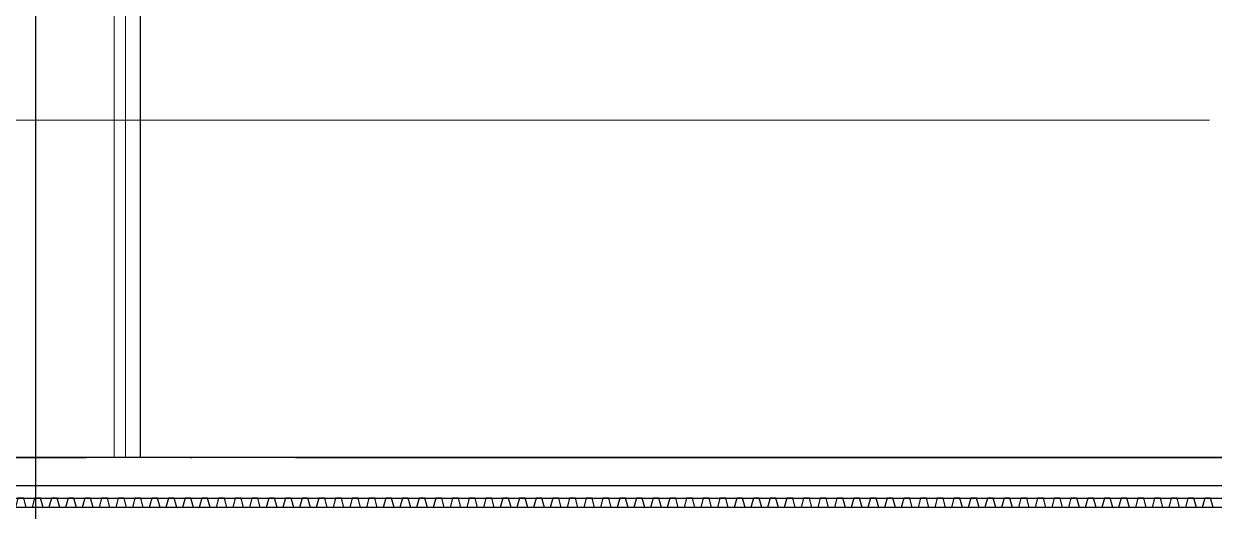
# Model space of a CAD drawing. Header units: millimetres. Extents: x 4754612 to 5801174, y 2368242 to 2777223.
# Drawn here: x 5083606 to 5089303, y 2577492 to 2579826 of the extents above; entities that cross this region are included whole.
import ezdxf

# ---------------------------------------------------------------- set-up
doc = ezdxf.new("R2010")
doc.units = ezdxf.units.MM
doc.header["$LTSCALE"] = 1000
doc.linetypes.add('CEN', pattern=[6.2, 6, -0.1, 0, -0.1])
for name, color, linetype in [('(주)하나기공-LEADER', 7, 'Continuous'), ('A-ELE-8', 8, 'Continuous'), ('A-HAT-251', 251, 'Continuous'), ('A-중심선', 10, 'CEN'), ('CON', 2, 'Continuous'), ('ELE-2', 4, 'Continuous'), ('ELE06', 6, 'Continuous')]:
    doc.layers.add(name, color=color, linetype=linetype)
doc.layers.add('박스', color=6, linetype='Continuous', lineweight=15)

# ---------------------------------------------------------------- blocks, each defined once
blk = doc.blocks.new('*U33')
at = {"layer": 'A-HAT-251'}
for points in [[(118230.6, 0), (118202.6, 0), (118190.6, 45), (118162.6, 45), (118150.6, 0)], [(118310.6, 0), (118282.6, 0), (118270.6, 45), (118242.6, 45), (118230.6, 0)], [(118390.6, 0), (118362.6, 0), (118350.6, 45), (118322.6, 45), (118310.6, 0)], [(118470.6, 0), (118442.6, 0), (118430.6, 45), (118402.6, 45), (118390.6, 0)], [(118550.6, 0), (118522.6, 0), (118510.6, 45), (118482.6, 45), (118470.6, 0)], [(118630.6, 0), (118602.6, 0), (118590.6, 45), (118562.6, 45), (118550.6, 0)], [(118710.6, 0), (118682.6, 0), (118670.6, 45), (118642.6, 45), (118630.6, 0)], [(118790.6, 0), (118762.6, 0), (118750.6, 45), (118722.6, 45), (118710.6, 0)], [(118870.6, 0), (118842.6, 0), (118830.6, 45), (118802.6, 45), (118790.6, 0)], [(118950.6, 0), (118922.6, 0), (118910.6, 45), (118882.6, 45), (118870.6, 0)], [(119030.6, 0), (119002.6, 0), (118990.6, 45), (118962.6, 45), (118950.6, 0)], [(119110.6, 0), (119082.6, 0), (119070.6, 45), (119042.6, 45), (119030.6, 0)], [(119190.6, 0), (119162.6, 0), (119150.6, 45), (119122.6, 45), (119110.6, 0)], [(119270.6, 0), (119242.6, 0), (119230.6, 45), (119202.6, 45), (119190.6, 0)], [(119350.6, 0), (119322.6, 0), (119310.6, 45), (119282.6, 45), (119270.6, 0)], [(119430.6, 0), (119402.6, 0), (119390.6, 45), (119362.6, 45), (119350.6, 0)], [(119510.6, 0), (119482.6, 0), (119470.6, 45), (119442.6, 45), (119430.6, 0)], [(119590.6, 0), (119562.6, 0), (119550.6, 45), (119522.6, 45), (119510.6, 0)], [(119670.6, 0), (119642.6, 0), (119630.6, 45), (119602.6, 45), (119590.6, 0)], [(119750.6, 0), (119722.6, 0), (119710.6, 45), (119682.6, 45), (119670.6, 0)], [(119830.6, 0), (119802.6, 0), (119790.6, 45), (119762.6, 45), (119750.6, 0)], [(119910.6, 0), (119882.6, 0), (119870.6, 45), (119842.6, 45), (119830.6, 0)], [(119990.6, 0), (119962.6, 0), (119950.6, 45), (119922.6, 45), (119910.6, 0)], [(120070.6, 0), (120042.6, 0), (120030.6, 45), (120002.6, 45), (119990.6, 0)], [(120150.6, 0), (120122.6, 0), (120110.6, 45), (120082.6, 45), (120070.6, 0)], [(120230.6, 0), (120202.6, 0), (120190.6, 45), (120162.6, 45), (120150.6, 0)], [(120310.6, 0), (120282.6, 0), (120270.6, 45), (120242.6, 45), (120230.6, 0)], [(120390.6, 0), (120362.6, 0), (120350.6, 45), (120322.6, 45), (120310.6, 0)], [(120470.6, 0), (120442.6, 0), (120430.6, 45), (120402.6, 45), (120390.6, 0)], [(120550.6, 0), (120522.6, 0), (120510.6, 45), (120482.6, 45), (120470.6, 0)], [(120630.6, 0), (120602.6, 0), (120590.6, 45), (120562.6, 45), (120550.6, 0)], [(120710.6, 0), (120682.6, 0), (120670.6, 45), (120642.6, 45), (120630.6, 0)], [(120790.6, 0), (120762.6, 0), (120750.6, 45), (120722.6, 45), (120710.6, 0)], [(120870.6, 0), (120842.6, 0), (120830.6, 45), (120802.6, 45), (120790.6, 0)], [(120950.6, 0), (120922.6, 0), (120910.6, 45), (120882.6, 45), (120870.6, 0)], [(121030.6, 0), (121002.6, 0), (120990.6, 45), (120962.6, 45), (120950.6, 0)], [(121110.6, 0), (121082.6, 0), (121070.6, 45), (121042.6, 45), (121030.6, 0)], [(121190.6, 0), (121162.6, 0), (121150.6, 45), (121122.6, 45), (121110.6, 0)], [(121270.6, 0), (121242.6, 0), (121230.6, 45), (121202.6, 45), (121190.6, 0)], [(121350.6, 0), (121322.6, 0), (121310.6, 45), (121282.6, 45), (121270.6, 0)], [(121430.6, 0), (121402.6, 0), (121390.6, 45), (121362.6, 45), (121350.6, 0)], [(121510.6, 0), (121482.6, 0), (121470.6, 45), (121442.6, 45), (121430.6, 0)], [(121590.6, 0), (121562.6, 0), (121550.6, 45), (121522.6, 45), (121510.6, 0)], [(121670.6, 0), (121642.6, 0), (121630.6, 45), (121602.6, 45), (121590.6, 0)], [(121750.6, 0), (121722.6, 0), (121710.6, 45), (121682.6, 45), (121670.6, 0)], [(121830.6, 0), (121802.6, 0), (121790.6, 45), (121762.6, 45), (121750.6, 0)], [(121910.6, 0), (121882.6, 0), (121870.6, 45), (121842.6, 45), (121830.6, 0)], [(121990.6, 0), (121962.6, 0), (121950.6, 45), (121922.6, 45), (121910.6, 0)], [(122070.6, 0), (122042.6, 0), (122030.6, 45), (122002.6, 45), (121990.6, 0)], [(122150.6, 0), (122122.6, 0), (122110.6, 45), (122082.6, 45), (122070.6, 0)], [(122230.6, 0), (122202.6, 0), (122190.6, 45), (122162.6, 45), (122150.6, 0)], [(122310.6, 0), (122282.6, 0), (122270.6, 45), (122242.6, 45), (122230.6, 0)], [(122390.6, 0), (122362.6, 0), (122350.6, 45), (122322.6, 45), (122310.6, 0)], [(122470.6, 0), (122442.6, 0), (122430.6, 45), (122402.6, 45), (122390.6, 0)], [(122550.6, 0), (122522.6, 0), (122510.6, 45), (122482.6, 45), (122470.6, 0)], [(122630.6, 0), (122602.6, 0), (122590.6, 45), (122562.6, 45), (122550.6, 0)], [(122710.6, 0), (122682.6, 0), (122670.6, 45), (122642.6, 45), (122630.6, 0)], [(122790.6, 0), (122762.6, 0), (122750.6, 45), (122722.6, 45), (122710.6, 0)], [(122870.6, 0), (122842.6, 0), (122830.6, 45), (122802.6, 45), (122790.6, 0)], [(122950.6, 0), (122922.6, 0), (122910.6, 45), (122882.6, 45), (122870.6, 0)], [(123030.6, 0), (123002.6, 0), (122990.6, 45), (122962.6, 45), (122950.6, 0)], [(123110.6, 0), (123082.6, 0), (123070.6, 45), (123042.6, 45), (123030.6, 0)], [(123190.6, 0), (123162.6, 0), (123150.6, 45), (123122.6, 45), (123110.6, 0)], [(123270.6, 0), (123242.6, 0), (123230.6, 45), (123202.6, 45), (123190.6, 0)], [(123350.6, 0), (123322.6, 0), (123310.6, 45), (123282.6, 45), (123270.6, 0)], [(123430.6, 0), (123402.6, 0), (123390.6, 45), (123362.6, 45), (123350.6, 0)], [(123510.6, 0), (123482.6, 0), (123470.6, 45), (123442.6, 45), (123430.6, 0)], [(123590.6, 0), (123562.6, 0), (123550.6, 45), (123522.6, 45), (123510.6, 0)], [(123670.6, 0), (123642.6, 0), (123630.6, 45), (123602.6, 45), (123590.6, 0)], [(123750.6, 0), (123722.6, 0), (123710.6, 45), (123682.6, 45), (123670.6, 0)], [(123830.6, 0), (123802.6, 0), (123790.6, 45), (123762.6, 45), (123750.6, 0)], [(123910.6, 0), (123882.6, 0), (123870.6, 45), (123842.6, 45), (123830.6, 0)]]:
    blk.add_lwpolyline(points, dxfattribs=at)

msp = doc.modelspace()

# ---------------------------------------------------------------- linework, layer by layer
at = {"layer": '(주)하나기공-LEADER', "color": 8, "lineweight": 9}
for p, q in [((5084038.3, 2582874.621), (5084038.3, 2577749.621)), ((5084091.872, 2582874.621), (5084091.872, 2577749.621))]:
    msp.add_line(p, q, dxfattribs=at)
at = {"layer": 'A-ELE-8'}
msp.add_line((5084163.3, 2586649.621), (5084163.3, 2577749.621), dxfattribs=at)
at = {"layer": 'A-중심선', "ltscale": 5}
for p, q in [((5083663.3, 2560495.412), (5083663.3, 2645427.791)), ((4867905.529, 2577749.621), (5176073.3, 2577749.621))]:
    msp.add_line(p, q, dxfattribs=at)
at = {"layer": 'CON'}
msp.add_line((5116763.3, 2577509.621), (4908363.3, 2577509.621), dxfattribs=at)
at = {"layer": 'ELE-2'}
for p, q in [((5116763.3, 2577749.621), (4908363.3, 2577749.621)), ((4908363.3, 2577614.621), (5116763.3, 2577614.621)), ((4908363.3, 2577554.621), (5116763.3, 2577554.621))]:
    msp.add_line(p, q, dxfattribs=at)
at = {"layer": '박스', "ltscale": 0.1}
msp.add_line((5077951.445, 2579364.866), (5089280.503, 2579364.866), dxfattribs=at)

# ---------------------------------------------------------------- block references
at = {"layer": 'ELE06', "color": 6, "xscale": 1.000013798092659, "yscale": 1.000013798092659, "zscale": 1.000013798092659}
msp.add_blockref('*U33', (4965413.445, 2577509.621), dxfattribs=at)

doc.saveas('drawing.dxf')
